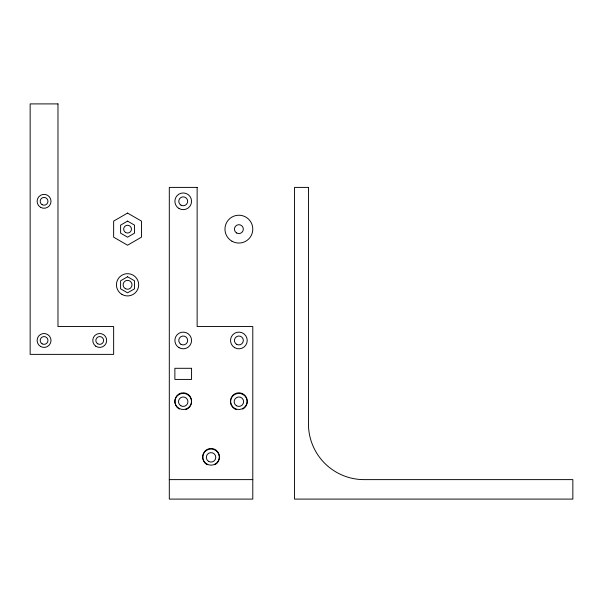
<?xml version="1.0" encoding="UTF-8"?>
<svg xmlns="http://www.w3.org/2000/svg" width="603" height="603" viewBox="0 0 603 603"><rect width="100%" height="100%" fill="white"/><g stroke="black" fill="none" stroke-linecap="round" stroke-linejoin="round"><path stroke-width="0.9" d="M169.307 479.619L252.793 479.619M236.587 409.708A8.352 8.336 0 0 1 231.763 397.332A8.352 8.336 0 0 1 244.999 396.013A8.352 8.336 0 0 1 242.715 409.098M179.385 409.098A8.352 8.336 0 0 1 177.101 396.013A8.352 8.336 0 0 1 190.337 397.332A8.352 8.336 0 0 1 185.513 409.708M207.213 464.755A8.352 8.336 0 0 1 204.575 452.092A8.352 8.336 0 0 1 217.525 452.092A8.352 8.336 0 0 1 214.887 464.755M127.557 213.07L113.643 221.105L113.643 237.175L127.557 245.21L141.471 237.175L141.471 221.105L127.557 213.07M127.557 221.105L120.6 225.123L120.6 233.157L127.557 237.175L134.514 233.157L134.514 225.123L127.557 221.105M127.557 276.769L120.6 280.787L120.6 288.822L127.557 292.832L134.514 288.822L134.514 280.787L127.557 276.769M57.978 103.904L30.15 103.904L30.15 354.376L113.643 354.376L113.643 326.547L57.978 326.547L57.978 103.904M197.136 187.397L169.307 187.397L169.307 499.096L252.793 499.096L252.793 326.547L197.136 326.547L197.136 187.397M308.457 187.397L294.543 187.397L294.543 499.096L572.85 499.096L572.85 479.619L364.122 479.619A55.664 55.664 0 0 1 308.457 423.954L308.457 187.397M191.566 368.297L174.87 368.297L174.87 379.423L191.566 379.423L191.566 368.297M121.994 294.445A11.133 11.133 0 0 0 138.69 284.804A11.133 11.133 0 0 0 121.994 275.164A11.133 11.133 0 0 0 121.994 294.445M125.334 288.656A4.455 4.455 0 0 0 132.012 284.804A4.455 4.455 0 0 0 125.334 280.945A4.455 4.455 0 0 0 125.334 288.656M231.921 241.192A13.914 13.914 0 0 0 252.793 229.14A13.914 13.914 0 0 0 231.921 217.088A13.914 13.914 0 0 0 231.921 241.192M236.655 232.999A4.455 4.455 0 0 0 243.333 229.14A4.455 4.455 0 0 0 236.655 225.281A4.455 4.455 0 0 0 236.655 232.999M180.99 344.321A4.455 4.455 0 0 0 187.669 340.461A4.455 4.455 0 0 0 180.99 336.61A4.455 4.455 0 0 0 180.99 344.321M236.655 344.321A4.455 4.455 0 0 0 243.333 340.461A4.455 4.455 0 0 0 236.655 336.61A4.455 4.455 0 0 0 236.655 344.321M180.99 205.163A4.455 4.455 0 0 0 187.669 201.312A4.455 4.455 0 0 0 180.99 197.452A4.455 4.455 0 0 0 180.99 205.163M234.703 347.697A8.352 8.352 0 0 0 247.23 340.461A8.352 8.352 0 0 0 234.703 333.233A8.352 8.352 0 0 0 234.703 347.697M179.046 347.697A8.352 8.352 0 0 0 191.566 340.461A8.352 8.352 0 0 0 179.046 333.233A8.352 8.352 0 0 0 179.046 347.697M179.046 208.54A8.352 8.352 0 0 0 191.566 201.312A8.352 8.352 0 0 0 179.046 194.076A8.352 8.352 0 0 0 179.046 208.54M234.703 408.382A8.359 8.359 0 0 0 247.238 401.146A8.359 8.359 0 0 0 234.703 393.91A8.359 8.359 0 0 0 234.703 408.382M179.038 408.382A8.359 8.359 0 0 0 191.573 401.146A8.359 8.359 0 0 0 179.038 393.91A8.359 8.359 0 0 0 179.038 408.382M206.874 464.046A8.359 8.359 0 0 0 219.409 456.81A8.359 8.359 0 0 0 206.874 449.574A8.359 8.359 0 0 0 206.874 464.046M208.683 461.446A4.734 4.726 0 0 0 215.784 457.353A4.734 4.726 0 0 0 208.683 453.26A4.734 4.726 0 0 0 208.683 461.446M236.512 405.781A4.734 4.726 0 0 0 243.612 401.688A4.734 4.726 0 0 0 236.512 397.596A4.734 4.726 0 0 0 236.512 405.781M180.855 405.781A4.734 4.726 0 0 0 187.955 401.688A4.734 4.726 0 0 0 180.855 397.596A4.734 4.726 0 0 0 180.855 405.781M42.12 343.838A3.897 3.897 0 0 0 47.961 340.461A3.897 3.897 0 0 0 42.12 337.092A3.897 3.897 0 0 0 42.12 343.838M97.776 343.838A3.897 3.897 0 0 0 103.626 340.461A3.897 3.897 0 0 0 97.776 337.092A3.897 3.897 0 0 0 97.776 343.838M42.12 204.681A3.897 3.897 0 0 0 47.961 201.312A3.897 3.897 0 0 0 42.12 197.935A3.897 3.897 0 0 0 42.12 204.681M95.719 346.152A6.957 6.957 0 0 0 106.656 341.087A6.957 6.957 0 0 0 96.804 334.152A6.957 6.957 0 0 0 95.719 346.152M40.589 207.334A6.957 6.957 0 0 0 51.021 201.312A6.957 6.957 0 0 0 40.589 195.282A6.957 6.957 0 0 0 40.589 207.334M40.589 346.491A6.957 6.957 0 0 0 51.021 340.461A6.957 6.957 0 0 0 40.589 334.439A6.957 6.957 0 0 0 40.589 346.491M125.612 232.517A3.897 3.897 0 0 0 131.454 229.14A3.897 3.897 0 0 0 125.612 225.763A3.897 3.897 0 0 0 125.612 232.517"/></g></svg>
